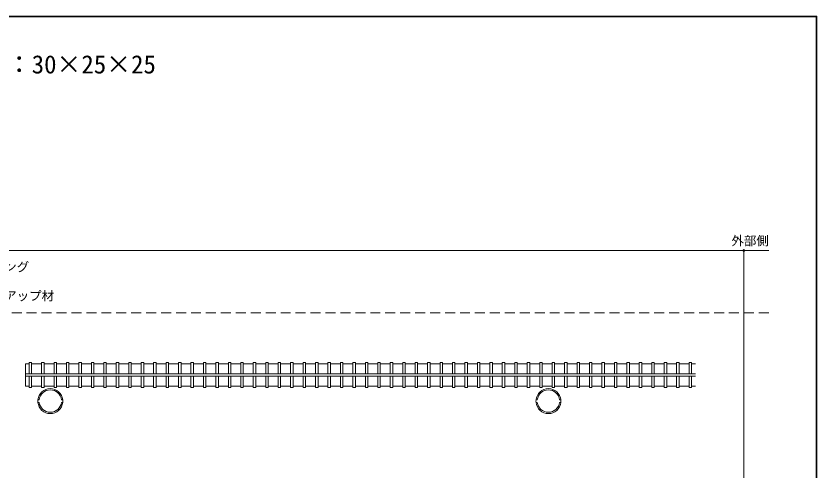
# Model space of a CAD drawing. Units: millimetres at full size, sheet at 1:2; details may follow other scales. Extents: x -891 to 891, y -194 to 194.
# Drawn here: x -651.9 to -330.3, y 11.4 to 194.2 of the extents above; entities that cross this region are included whole.
import ezdxf
from ezdxf.enums import TextEntityAlignment as Align

# ---------------------------------------------------------------- set-up
doc = ezdxf.new("R2010")
doc.units = ezdxf.units.MM
doc.header["$LTSCALE"] = 2
doc.header["$PDMODE"] = 32
doc.header["$PDSIZE"] = 0.8
doc.linetypes.add('DASHED2', pattern=[3, 2, -1])
doc.layers.add('0-0_', color=7, linetype='Continuous', lineweight=9)
doc.layers.add('1-0_', color=5, linetype='Continuous', lineweight=9)
doc.styles.add('ＭＳ ゴシック', font='')
doc.styles.get('ＭＳ ゴシック').set_extended_font_data('MS Gothic')

msp = doc.modelspace()

# ---------------------------------------------------------------- linework, layer by layer
at = {"layer": '0-0_'}
for p, q in [((-890.56, 193.9), (-330.56, 193.9)), ((-330.28, -194.18), (-330.28, 194.18))]:
    msp.add_line(p, q, dxfattribs=at)
for points in [[(-330.28, 194.18), (-890.84, 194.18), (-890.84, -194.18)], [(-330.56, 193.9), (-330.56, -193.9), (-890.56, -193.9)]]:
    msp.add_lwpolyline(points, dxfattribs=at)
at = {"layer": '1-0_', "color": 7}
for p, q in [((-349.61, 100), (-683.11, 100)), ((-359.61, 100), (-359.61, -100))]:
    msp.add_line(p, q, dxfattribs=at)
at = {"layer": '1-0_', "color": 7, "linetype": 'DASHED2'}
msp.add_line((-349.61, 75), (-851.51, 75), dxfattribs=at)
at = {"layer": '1-0_'}
for p, q in [((-646.622, 55), (-646.622, 50.5)), ((-645.622, 55), (-646.622, 55)), ((-645.622, 55), (-645.622, 50.5)), ((-641.622, 55), (-641.622, 50.5)), ((-640.622, 55), (-641.622, 55)), ((-640.622, 55), (-640.622, 50.5)), ((-635.622, 55), (-636.622, 55)), ((-636.622, 55), (-636.622, 50.5)), ((-635.622, 55), (-635.622, 50.5)), ((-631.622, 55), (-631.622, 50.5)), ((-630.623, 55), (-631.622, 55)), ((-630.623, 55), (-630.623, 50.5)), ((-625.622, 55), (-626.622, 55)), ((-626.622, 55), (-626.622, 50.5)), ((-625.622, 55), (-625.622, 50.5)), ((-620.622, 55), (-621.622, 55)), ((-621.622, 55), (-621.622, 50.5)), ((-620.622, 55), (-620.622, 50.5)), ((-616.622, 55), (-616.622, 50.5)), ((-615.623, 55), (-616.622, 55)), ((-615.623, 55), (-615.623, 50.5)), ((-611.622, 55), (-611.622, 50.5)), ((-610.622, 55), (-611.622, 55)), ((-610.622, 55), (-610.622, 50.5)), ((-605.622, 55), (-606.622, 55)), ((-606.622, 55), (-606.622, 50.5)), ((-605.622, 55), (-605.622, 50.5)), ((-600.622, 55), (-601.622, 55)), ((-601.622, 55), (-601.622, 50.5)), ((-600.622, 55), (-600.622, 50.5)), ((-595.622, 55), (-596.622, 55)), ((-596.622, 55), (-596.622, 50.5)), ((-595.622, 55), (-595.622, 50.5)), ((-590.622, 55), (-591.622, 55)), ((-591.622, 55), (-591.622, 50.5)), ((-590.622, 55), (-590.622, 50.5)), ((-586.622, 55), (-586.622, 50.5)), ((-585.622, 55), (-586.622, 55)), ((-585.622, 55), (-585.622, 50.5)), ((-580.622, 55), (-581.622, 55)), ((-581.622, 55), (-581.622, 50.5)), ((-580.622, 55), (-580.622, 50.5)), ((-575.622, 55), (-576.622, 55)), ((-576.622, 55), (-576.622, 50.5)), ((-575.622, 55), (-575.622, 50.5)), ((-571.622, 55), (-571.622, 50.5)), ((-570.622, 55), (-571.622, 55)), ((-570.622, 55), (-570.622, 50.5)), ((-565.622, 55), (-566.622, 55)), ((-566.622, 55), (-566.622, 50.5)), ((-565.622, 55), (-565.622, 50.5)), ((-561.622, 55), (-561.622, 50.5)), ((-560.622, 55), (-561.622, 55)), ((-560.622, 55), (-560.622, 50.5)), ((-555.622, 55), (-556.622, 55)), ((-556.622, 55), (-556.622, 50.5)), ((-555.622, 55), (-555.622, 50.5)), ((-550.622, 55), (-551.622, 55)), ((-551.622, 55), (-551.622, 50.5)), ((-550.622, 55), (-550.622, 50.5)), ((-545.622, 55), (-546.622, 55)), ((-546.622, 55), (-546.622, 50.5)), ((-545.622, 55), (-545.622, 50.5)), ((-540.622, 55), (-541.622, 55)), ((-541.622, 55), (-541.622, 50.5)), ((-540.622, 55), (-540.622, 50.5)), ((-536.622, 55), (-536.622, 50.5)), ((-535.622, 55), (-536.622, 55)), ((-535.622, 55), (-535.622, 50.5)), ((-531.622, 55), (-531.622, 50.5)), ((-530.622, 55), (-531.622, 55)), ((-530.622, 55), (-530.622, 50.5)), ((-525.622, 55), (-526.623, 55)), ((-526.623, 55), (-526.623, 50.5)), ((-525.622, 55), (-525.622, 50.5)), ((-520.622, 55), (-521.622, 55)), ((-521.622, 55), (-521.622, 50.5)), ((-520.622, 55), (-520.622, 50.5)), ((-516.622, 55), (-516.622, 50.5)), ((-515.623, 55), (-516.622, 55)), ((-515.623, 55), (-515.623, 50.5)), ((-511.623, 55), (-511.623, 50.5)), ((-510.623, 55), (-511.623, 55)), ((-510.623, 55), (-510.623, 50.5)), ((-506.623, 55), (-506.623, 50.5)), ((-505.623, 55), (-506.623, 55)), ((-505.623, 55), (-505.623, 50.5)), ((-501.623, 55), (-501.623, 50.5)), ((-500.623, 55), (-501.623, 55)), ((-500.623, 55), (-500.623, 50.5)), ((-496.623, 55), (-496.623, 50.5)), ((-495.623, 55), (-496.623, 55)), ((-495.623, 55), (-495.623, 50.5)), ((-490.622, 55), (-491.623, 55)), ((-491.623, 55), (-491.623, 50.5)), ((-490.622, 55), (-490.622, 50.5)), ((-485.622, 55), (-486.622, 55)), ((-486.622, 55), (-486.622, 50.5)), ((-485.622, 55), (-485.622, 50.5)), ((-481.622, 55), (-481.622, 50.5)), ((-480.623, 55), (-481.622, 55)), ((-480.623, 55), (-480.623, 50.5)), ((-476.623, 55), (-476.623, 50.5)), ((-475.623, 55), (-476.623, 55)), ((-475.623, 55), (-475.623, 50.5)), ((-470.623, 55), (-471.623, 55)), ((-471.623, 55), (-471.623, 50.5)), ((-470.623, 55), (-470.623, 50.5)), ((-465.623, 55), (-466.623, 55)), ((-466.623, 55), (-466.623, 50.5)), ((-465.623, 55), (-465.623, 50.5)), ((-461.623, 55), (-461.623, 50.5)), ((-460.623, 55), (-461.623, 55)), ((-460.623, 55), (-460.623, 50.5)), ((-455.623, 55), (-456.623, 55)), ((-456.623, 55), (-456.623, 50.5)), ((-455.623, 55), (-455.623, 50.5)), ((-451.623, 55), (-451.623, 50.5)), ((-450.623, 55), (-451.623, 55)), ((-450.623, 55), (-450.623, 50.5)), ((-445.623, 55), (-446.623, 55)), ((-446.623, 55), (-446.623, 50.5)), ((-445.623, 55), (-445.623, 50.5)), ((-441.623, 55), (-441.623, 50.5)), ((-440.623, 55), (-441.623, 55)), ((-440.623, 55), (-440.623, 50.5)), ((-435.623, 55), (-436.623, 55)), ((-436.623, 55), (-436.623, 50.5)), ((-435.623, 55), (-435.623, 50.5)), ((-431.623, 55), (-431.623, 50.5)), ((-430.623, 55), (-431.623, 55)), ((-430.623, 55), (-430.623, 50.5)), ((-426.623, 55), (-426.623, 50.5)), ((-425.623, 55), (-426.623, 55)), ((-425.623, 55), (-425.623, 50.5)), ((-420.623, 55), (-421.623, 55)), ((-421.623, 55), (-421.623, 50.5)), ((-420.623, 55), (-420.623, 50.5)), ((-415.623, 55), (-416.623, 55)), ((-416.623, 55), (-416.623, 50.5)), ((-415.623, 55), (-415.623, 50.5)), ((-411.623, 55), (-411.623, 50.5)), ((-410.623, 55), (-411.623, 55)), ((-410.623, 55), (-410.623, 50.5)), ((-405.623, 55), (-406.623, 55)), ((-406.623, 55), (-406.623, 50.5)), ((-405.623, 55), (-405.623, 50.5)), ((-401.623, 55), (-401.623, 50.5)), ((-400.623, 55), (-401.623, 55)), ((-400.623, 55), (-400.623, 50.5)), ((-395.623, 55), (-396.623, 55)), ((-396.623, 55), (-396.623, 50.5)), ((-395.623, 55), (-395.623, 50.5)), ((-391.623, 55), (-391.623, 50.5)), ((-390.623, 55), (-391.623, 55)), ((-390.623, 55), (-390.623, 50.5)), ((-385.623, 55), (-386.623, 55)), ((-386.623, 55), (-386.623, 50.5)), ((-385.623, 55), (-385.623, 50.5)), ((-381.623, 55), (-381.623, 50.5)), ((-380.623, 55), (-381.623, 55)), ((-380.623, 55), (-380.623, 50.5)), ((-648.11, 50.5), (-379.11, 50.5)), ((-648.11, 49.5), (-379.11, 49.5)), ((-646.622, 45), (-646.622, 49.5)), ((-645.622, 45), (-645.622, 49.5)), ((-641.622, 45), (-641.622, 49.5)), ((-640.622, 45), (-640.622, 49.5)), ((-636.622, 45), (-636.622, 49.5)), ((-635.622, 45), (-635.622, 49.5)), ((-631.622, 45), (-631.622, 49.5)), ((-630.623, 45), (-630.623, 49.5)), ((-626.622, 45), (-626.622, 49.5)), ((-625.622, 45), (-625.622, 49.5)), ((-621.622, 45), (-621.622, 49.5)), ((-620.622, 45), (-620.622, 49.5)), ((-616.622, 45), (-616.622, 49.5)), ((-615.623, 45), (-615.623, 49.5)), ((-611.622, 45), (-611.622, 49.5)), ((-610.622, 45), (-610.622, 49.5)), ((-606.622, 45), (-606.622, 49.5)), ((-605.622, 45), (-605.622, 49.5)), ((-601.622, 45), (-601.622, 49.5)), ((-600.622, 45), (-600.622, 49.5)), ((-596.622, 45), (-596.622, 49.5)), ((-595.622, 45), (-595.622, 49.5)), ((-591.622, 45), (-591.622, 49.5)), ((-590.622, 45), (-590.622, 49.5)), ((-586.622, 45), (-586.622, 49.5)), ((-585.622, 45), (-585.622, 49.5)), ((-581.622, 45), (-581.622, 49.5)), ((-580.622, 45), (-580.622, 49.5)), ((-576.622, 45), (-576.622, 49.5)), ((-575.622, 45), (-575.622, 49.5)), ((-571.622, 45), (-571.622, 49.5)), ((-570.622, 45), (-570.622, 49.5)), ((-566.622, 45), (-566.622, 49.5)), ((-565.622, 45), (-565.622, 49.5)), ((-561.622, 45), (-561.622, 49.5)), ((-560.622, 45), (-560.622, 49.5)), ((-556.622, 45), (-556.622, 49.5)), ((-555.622, 45), (-555.622, 49.5)), ((-551.622, 45), (-551.622, 49.5)), ((-550.622, 45), (-550.622, 49.5)), ((-546.622, 45), (-546.622, 49.5)), ((-545.622, 45), (-545.622, 49.5)), ((-541.622, 45), (-541.622, 49.5)), ((-540.622, 45), (-540.622, 49.5)), ((-536.622, 45), (-536.622, 49.5)), ((-535.622, 45), (-535.622, 49.5)), ((-531.622, 45), (-531.622, 49.5)), ((-530.622, 45), (-530.622, 49.5)), ((-526.623, 45), (-526.623, 49.5)), ((-525.622, 45), (-525.622, 49.5)), ((-521.622, 45), (-521.622, 49.5)), ((-520.622, 45), (-520.622, 49.5)), ((-516.622, 45), (-516.622, 49.5)), ((-515.623, 45), (-515.623, 49.5)), ((-511.623, 45), (-511.623, 49.5)), ((-510.623, 45), (-510.623, 49.5)), ((-506.623, 45), (-506.623, 49.5)), ((-505.623, 45), (-505.623, 49.5)), ((-501.623, 45), (-501.623, 49.5)), ((-500.623, 45), (-500.623, 49.5)), ((-496.623, 45), (-496.623, 49.5)), ((-495.623, 45), (-495.623, 49.5)), ((-491.623, 45), (-491.623, 49.5)), ((-490.622, 45), (-490.622, 49.5)), ((-486.622, 45), (-486.622, 49.5)), ((-485.622, 45), (-485.622, 49.5)), ((-481.622, 45), (-481.622, 49.5)), ((-480.623, 45), (-480.623, 49.5)), ((-476.623, 45), (-476.623, 49.5)), ((-475.623, 45), (-475.623, 49.5)), ((-471.623, 45), (-471.623, 49.5)), ((-470.623, 45), (-470.623, 49.5)), ((-466.623, 45), (-466.623, 49.5)), ((-465.623, 45), (-465.623, 49.5)), ((-461.623, 45), (-461.623, 49.5)), ((-460.623, 45), (-460.623, 49.5)), ((-456.623, 45), (-456.623, 49.5)), ((-455.623, 45), (-455.623, 49.5)), ((-451.623, 45), (-451.623, 49.5)), ((-450.623, 45), (-450.623, 49.5)), ((-446.623, 45), (-446.623, 49.5)), ((-445.623, 45), (-445.623, 49.5)), ((-441.623, 45), (-441.623, 49.5)), ((-440.623, 45), (-440.623, 49.5)), ((-436.623, 45), (-436.623, 49.5)), ((-435.623, 45), (-435.623, 49.5)), ((-431.623, 45), (-431.623, 49.5)), ((-430.623, 45), (-430.623, 49.5)), ((-426.623, 45), (-426.623, 49.5)), ((-425.623, 45), (-425.623, 49.5)), ((-421.623, 45), (-421.623, 49.5)), ((-420.623, 45), (-420.623, 49.5)), ((-416.623, 45), (-416.623, 49.5)), ((-415.623, 45), (-415.623, 49.5)), ((-411.623, 45), (-411.623, 49.5)), ((-410.623, 45), (-410.623, 49.5)), ((-406.623, 45), (-406.623, 49.5)), ((-405.623, 45), (-405.623, 49.5)), ((-401.623, 45), (-401.623, 49.5)), ((-400.623, 45), (-400.623, 49.5)), ((-396.623, 45), (-396.623, 49.5)), ((-395.623, 45), (-395.623, 49.5)), ((-391.623, 45), (-391.623, 49.5)), ((-390.623, 45), (-390.623, 49.5)), ((-386.623, 45), (-386.623, 49.5)), ((-385.623, 45), (-385.623, 49.5)), ((-381.623, 45), (-381.623, 49.5)), ((-380.623, 45), (-380.623, 49.5)), ((-646.622, 45), (-645.622, 45)), ((-641.622, 45), (-640.622, 45)), ((-636.622, 45), (-635.622, 45)), ((-631.622, 45), (-630.623, 45)), ((-626.622, 45), (-625.622, 45)), ((-621.622, 45), (-620.622, 45)), ((-616.622, 45), (-615.623, 45)), ((-611.622, 45), (-610.622, 45)), ((-606.622, 45), (-605.622, 45)), ((-601.622, 45), (-600.622, 45)), ((-596.622, 45), (-595.622, 45)), ((-591.622, 45), (-590.622, 45)), ((-586.622, 45), (-585.622, 45)), ((-581.622, 45), (-580.622, 45)), ((-576.622, 45), (-575.622, 45)), ((-571.622, 45), (-570.622, 45)), ((-566.622, 45), (-565.622, 45)), ((-561.622, 45), (-560.622, 45)), ((-556.622, 45), (-555.622, 45)), ((-551.622, 45), (-550.622, 45)), ((-546.622, 45), (-545.622, 45)), ((-541.622, 45), (-540.622, 45)), ((-536.622, 45), (-535.622, 45)), ((-531.622, 45), (-530.622, 45)), ((-526.623, 45), (-525.622, 45)), ((-521.622, 45), (-520.622, 45)), ((-516.622, 45), (-515.623, 45)), ((-511.623, 45), (-510.623, 45)), ((-506.623, 45), (-505.623, 45)), ((-501.623, 45), (-500.623, 45)), ((-496.623, 45), (-495.623, 45)), ((-491.623, 45), (-490.622, 45)), ((-486.622, 45), (-485.622, 45)), ((-481.622, 45), (-480.623, 45)), ((-476.623, 45), (-475.623, 45)), ((-471.623, 45), (-470.623, 45)), ((-466.623, 45), (-465.623, 45)), ((-461.623, 45), (-460.623, 45)), ((-456.623, 45), (-455.623, 45)), ((-451.623, 45), (-450.623, 45)), ((-446.623, 45), (-445.623, 45)), ((-441.623, 45), (-440.623, 45)), ((-436.623, 45), (-435.623, 45)), ((-431.623, 45), (-430.623, 45)), ((-426.623, 45), (-425.623, 45)), ((-421.623, 45), (-420.623, 45)), ((-416.623, 45), (-415.623, 45)), ((-411.623, 45), (-410.623, 45)), ((-406.623, 45), (-405.623, 45)), ((-401.623, 45), (-400.623, 45)), ((-396.623, 45), (-395.623, 45)), ((-391.623, 45), (-390.623, 45)), ((-386.623, 45), (-385.623, 45)), ((-381.623, 45), (-380.623, 45))]:
    msp.add_line(p, q, dxfattribs=at)
at = {"layer": '1-0_', "color": 4}
for p, q in [((-648.11, 54.5), (-646.622, 54.5)), ((-648.11, 54.5), (-648.11, 45.5)), ((-645.622, 54.5), (-641.622, 54.5)), ((-640.622, 54.5), (-636.622, 54.5)), ((-635.622, 54.5), (-631.622, 54.5)), ((-630.623, 54.5), (-626.622, 54.5)), ((-625.622, 54.5), (-621.622, 54.5)), ((-620.622, 54.5), (-616.622, 54.5)), ((-615.623, 54.5), (-611.622, 54.5)), ((-610.622, 54.5), (-606.622, 54.5)), ((-605.622, 54.5), (-601.622, 54.5)), ((-600.622, 54.5), (-596.622, 54.5)), ((-595.622, 54.5), (-591.622, 54.5)), ((-590.622, 54.5), (-586.622, 54.5)), ((-585.622, 54.5), (-581.622, 54.5)), ((-580.622, 54.5), (-576.622, 54.5)), ((-575.622, 54.5), (-571.622, 54.5)), ((-570.622, 54.5), (-566.622, 54.5)), ((-565.622, 54.5), (-561.622, 54.5)), ((-560.622, 54.5), (-556.622, 54.5)), ((-555.622, 54.5), (-551.622, 54.5)), ((-550.622, 54.5), (-546.622, 54.5)), ((-545.622, 54.5), (-541.622, 54.5)), ((-540.622, 54.5), (-536.622, 54.5)), ((-535.622, 54.5), (-531.622, 54.5)), ((-530.622, 54.5), (-526.623, 54.5)), ((-525.622, 54.5), (-521.622, 54.5)), ((-520.622, 54.5), (-516.622, 54.5)), ((-515.623, 54.5), (-511.623, 54.5)), ((-510.623, 54.5), (-506.623, 54.5)), ((-505.623, 54.5), (-501.623, 54.5)), ((-500.623, 54.5), (-496.623, 54.5)), ((-495.623, 54.5), (-491.623, 54.5)), ((-490.622, 54.5), (-486.622, 54.5)), ((-485.622, 54.5), (-481.622, 54.5)), ((-480.623, 54.5), (-476.623, 54.5)), ((-475.623, 54.5), (-471.623, 54.5)), ((-470.623, 54.5), (-466.623, 54.5)), ((-465.623, 54.5), (-461.623, 54.5)), ((-460.623, 54.5), (-456.623, 54.5)), ((-455.623, 54.5), (-451.623, 54.5)), ((-450.623, 54.5), (-446.623, 54.5)), ((-445.623, 54.5), (-441.623, 54.5)), ((-440.623, 54.5), (-436.623, 54.5)), ((-435.623, 54.5), (-431.623, 54.5)), ((-430.623, 54.5), (-426.623, 54.5)), ((-425.623, 54.5), (-421.623, 54.5)), ((-420.623, 54.5), (-416.623, 54.5)), ((-415.623, 54.5), (-411.623, 54.5)), ((-410.623, 54.5), (-406.623, 54.5)), ((-405.623, 54.5), (-401.623, 54.5)), ((-400.623, 54.5), (-396.623, 54.5)), ((-395.623, 54.5), (-391.623, 54.5)), ((-390.623, 54.5), (-386.623, 54.5)), ((-385.623, 54.5), (-381.623, 54.5)), ((-380.623, 54.5), (-379.11, 54.5)), ((-648.11, 45.5), (-646.622, 45.5)), ((-645.622, 45.5), (-641.622, 45.5)), ((-640.622, 45.5), (-636.622, 45.5)), ((-635.622, 45.5), (-631.622, 45.5)), ((-630.623, 45.5), (-626.622, 45.5)), ((-625.622, 45.5), (-621.622, 45.5)), ((-620.622, 45.5), (-616.622, 45.5)), ((-615.623, 45.5), (-611.622, 45.5)), ((-610.622, 45.5), (-606.622, 45.5)), ((-605.622, 45.5), (-601.622, 45.5)), ((-600.622, 45.5), (-596.622, 45.5)), ((-595.622, 45.5), (-591.622, 45.5)), ((-590.622, 45.5), (-586.622, 45.5)), ((-585.622, 45.5), (-581.622, 45.5)), ((-580.622, 45.5), (-576.622, 45.5)), ((-575.622, 45.5), (-571.622, 45.5)), ((-570.622, 45.5), (-566.622, 45.5)), ((-565.622, 45.5), (-561.622, 45.5)), ((-560.622, 45.5), (-556.622, 45.5)), ((-555.622, 45.5), (-551.622, 45.5)), ((-550.622, 45.5), (-546.622, 45.5)), ((-545.622, 45.5), (-541.622, 45.5)), ((-540.622, 45.5), (-536.622, 45.5)), ((-535.622, 45.5), (-531.622, 45.5)), ((-530.622, 45.5), (-526.623, 45.5)), ((-525.622, 45.5), (-521.622, 45.5)), ((-520.622, 45.5), (-516.622, 45.5)), ((-515.623, 45.5), (-511.623, 45.5)), ((-510.623, 45.5), (-506.623, 45.5)), ((-505.623, 45.5), (-501.623, 45.5)), ((-500.623, 45.5), (-496.623, 45.5)), ((-495.623, 45.5), (-491.623, 45.5)), ((-490.622, 45.5), (-486.622, 45.5)), ((-485.622, 45.5), (-481.622, 45.5)), ((-480.623, 45.5), (-476.623, 45.5)), ((-475.623, 45.5), (-471.623, 45.5)), ((-470.623, 45.5), (-466.623, 45.5)), ((-465.623, 45.5), (-461.623, 45.5)), ((-460.623, 45.5), (-456.623, 45.5)), ((-455.623, 45.5), (-451.623, 45.5)), ((-450.623, 45.5), (-446.623, 45.5)), ((-445.623, 45.5), (-441.623, 45.5)), ((-440.623, 45.5), (-436.623, 45.5)), ((-435.623, 45.5), (-431.623, 45.5)), ((-430.623, 45.5), (-426.623, 45.5)), ((-425.623, 45.5), (-421.623, 45.5)), ((-420.623, 45.5), (-416.623, 45.5)), ((-415.623, 45.5), (-411.623, 45.5)), ((-410.623, 45.5), (-406.623, 45.5)), ((-405.623, 45.5), (-401.623, 45.5)), ((-400.623, 45.5), (-396.623, 45.5)), ((-395.623, 45.5), (-391.623, 45.5)), ((-390.623, 45.5), (-386.623, 45.5)), ((-385.623, 45.5), (-381.623, 45.5)), ((-380.623, 45.5), (-379.11, 45.5))]:
    msp.add_line(p, q, dxfattribs=at)
at = {"layer": '1-0_', "color": 3}
for p, q in [((-643.087, 40), (-642.582, 40)), ((-643.087, 39), (-642.582, 39)), ((-633.133, 40), (-633.638, 40)), ((-633.133, 39), (-633.638, 39)), ((-443.087, 40), (-442.582, 40)), ((-443.087, 39), (-442.582, 39)), ((-433.133, 40), (-433.638, 40)), ((-433.133, 39), (-433.638, 39))]:
    msp.add_line(p, q, dxfattribs=at)
at = {"layer": '1-0_', "color": 4}
for centre, start, end in [((-638.11, 39.5), 5.7392, 174.26079), ((-438.11, 39.5), 5.7392, 174.26079), ((-638.11, 39.5), 185.7392, 354.26079), ((-438.11, 39.5), 185.7392, 354.26079)]:
    msp.add_arc(centre, 5, start, end, dxfattribs=at)
at = {"layer": '1-0_', "color": 3}
for centre, radius, start, end in [((-638.11, 39.5), 4.5, 6.37939, 173.62061), ((-438.11, 39.5), 4.5, 6.37939, 173.62061), ((-637.61, 39.5), 5.5, 174.78407, 185.21593), ((-638.11, 39.5), 4.5, 186.37939, 353.62062), ((-638.61, 39.5), 5.5, 354.78407, 5.21593), ((-437.61, 39.5), 5.5, 174.78407, 185.21593), ((-438.11, 39.5), 4.5, 186.37939, 353.62062), ((-438.61, 39.5), 5.5, 354.78407, 5.21593)]:
    msp.add_arc(centre, radius, start, end, dxfattribs=at)
at = {"layer": '1-0_', "color": 7}
msp.add_point((-359.61, 100), dxfattribs=at)

# ---------------------------------------------------------------- texts
at = {"layer": '0-0_', "style": 'ＭＳ ゴシック'}
msp.add_text('推奨木製目地棒(現場調達)：30×25×25', height=7.331, dxfattribs=at).set_placement((-775.56, 168.9), align=Align.BOTTOM_LEFT)
at = {"layer": '1-0_', "color": 7, "style": 'ＭＳ ゴシック'}
for s, p in [('外部側', (-364.61, 101)), ('シーリング', (-671.61, 90.5)), ('バックアップ材', (-671.61, 78.85))]:
    msp.add_text(s, height=3.666, dxfattribs=at).set_placement(p, align=Align.BOTTOM_LEFT)

doc.saveas('drawing.dxf')
